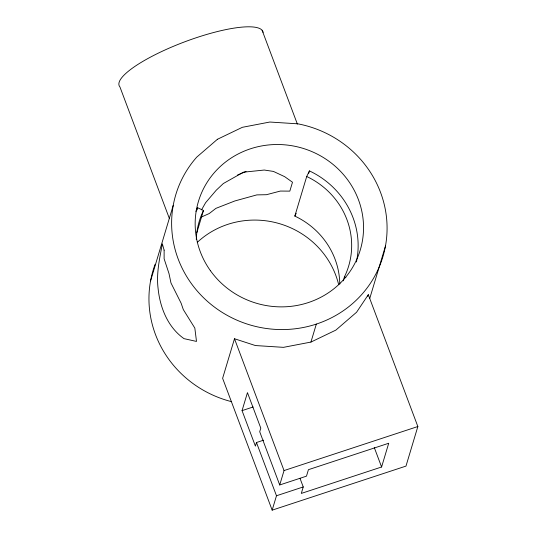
<?xml version="1.0" encoding="UTF-8"?>
<svg xmlns="http://www.w3.org/2000/svg" width="537" height="537" viewBox="0 0 537 537"><rect width="100%" height="100%" fill="white"/><g stroke="black" fill="none" stroke-linecap="round" stroke-linejoin="round"><path stroke-width="0.81" d="M150.568 280.898L173.236 205.342M196.891 210.088L197.603 207.718L203.476 210.484A77.986 74.656 16.7 0 0 196.28 239.536M196.831 232.649L203.476 210.484M234.494 338.74L222.62 378.323L272.165 510.15L405.979 466.103L417.853 426.526L368.315 294.699L356.568 312.245L335.86 330.107L310.93 342.076L283.482 347.345L255.39 345.546L234.494 338.74L284.039 470.573L279.717 484.965L306.479 476.151L308.426 469.68L388.714 443.253L381.592 466.995L301.304 493.422L303.244 486.952L300.029 478.386M339.787 284.127A77.986 74.656 16.7 0 0 294.833 216.089L306.708 176.505L309.433 170.907A84.484 80.879 16.7 0 1 357.024 258.8M308.721 173.283L309.433 170.907M263.64 440.165L256.471 442.522L255.397 446.119L242.053 410.63L247.456 392.641L260.794 428.13L259.713 431.728L279.717 484.965M310.93 342.076L316.333 324.086M272.165 510.15L276.481 495.758L256.471 442.522M343.244 280.844L344.432 276.891A77.986 74.656 16.7 0 0 306.708 176.505M367.838 296.283L368.315 294.699M369.718 298.545L385.465 246.047M294.833 216.089L296.196 213.29M201.556 209.839L205.611 202.704L216.223 190.246L223.365 183.513L243.436 172.189L264.298 170.041L273.427 171.417L284.684 176.68L292.497 182.231L289.826 191.125L280.368 191.058L266.446 194.709L256.84 194.891L234.803 200.972L215.908 208.363L209.242 213.538L201.294 217.089M237.562 174.995L246.08 171.471M242.053 410.63L253.135 406.986M284.039 470.573L417.853 426.526M276.481 495.758L303.244 486.952M344.432 276.891L345.895 277.582M262.11 30.26L297.37 124.087M374.282 447.543L381.592 466.995M169.309 218.324L119.946 86.967A76.798 17.936 -20.6 0 1 183.258 42.376A76.798 17.936 -20.6 0 1 263.123 32.381M231.648 401.683A108.098 103.487 16.7 0 1 155.119 264.271M197.26 242.388A84.484 80.879 16.7 0 1 279.851 223.768A84.484 80.879 16.7 0 1 338.666 284.684M195.924 211.403A84.484 80.879 16.7 0 1 197.603 207.718M356.883 259.593A84.484 80.879 16.7 0 1 356.414 261.969M164.127 250.155L164.121 258.807L169.001 273.588L170.974 282.972L181.13 303.224L183.312 309.594L194.83 328.08L196.495 341.425L184.003 338.646C167.819 327.241 160.066 307.708 158.106 288.584C156.193 273.648 159.63 258.512 162.349 243.845L164.127 250.155M217.445 139.271L196.737 157.133A108.098 103.487 16.7 0 0 225.614 314.454A108.098 103.487 16.7 0 0 380.632 263.425A108.098 103.487 16.7 0 0 297.921 123.832L269.822 122.033L242.375 127.303L217.445 139.271M210.45 270.735A84.484 80.879 16.7 0 0 355.702 261.667A84.484 80.879 16.7 0 0 271.903 144.681A84.484 80.879 16.7 0 0 210.45 270.735"/></g></svg>
